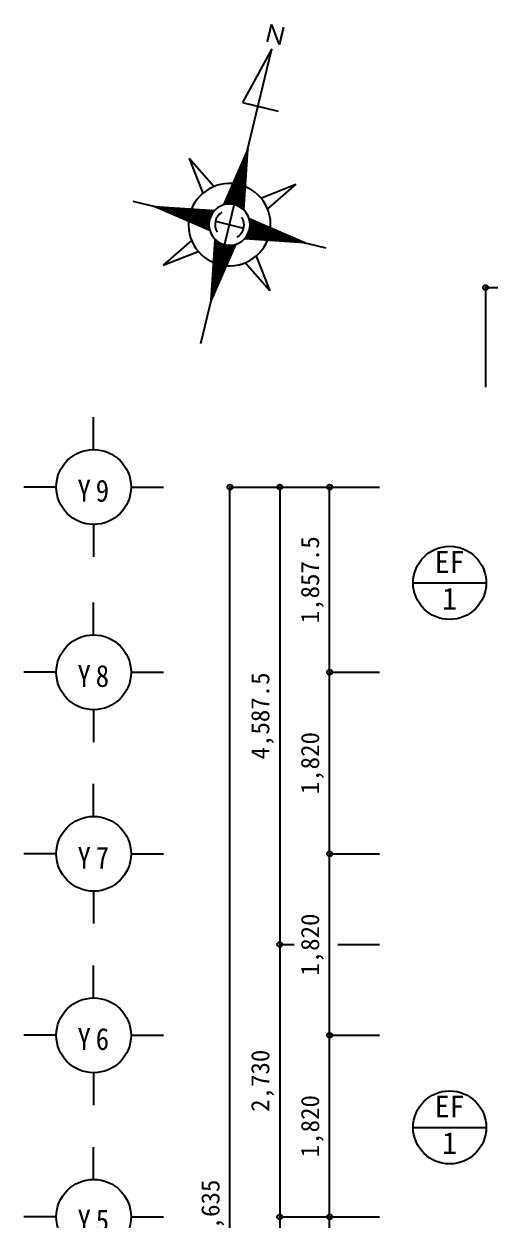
# Model space of a CAD drawing. Units: millimetres at full size, sheet at 1:100. Extents: x -40222 to 41440, y -29146 to 30741.
# Drawn here: x 4032 to 8710, y 15945 to 27938 of the extents above; entities that cross this region are included whole.
import ezdxf
from ezdxf.enums import TextEntityAlignment as Align

# ---------------------------------------------------------------- set-up
doc = ezdxf.new("R2010")
doc.units = ezdxf.units.MM
doc.header["$LTSCALE"] = 100
doc.header["$PDMODE"] = 32
doc.header["$PDSIZE"] = 50
for name, color, linetype in [('1-8', 7, 'Continuous'), ('1-B', 7, 'Continuous'), ('D-0', 4, 'Continuous')]:
    doc.layers.add(name, color=color, linetype=linetype)
doc.styles.add('ＭＳ ゴシック', font='')
doc.styles.get('ＭＳ ゴシック').set_extended_font_data('MS Gothic')

msp = doc.modelspace()

# ---------------------------------------------------------------- linework, layer by layer
at = {"layer": '1-8'}
for p, q in [((8664.5, 25294.8), (9574.5, 25294.8)), ((8664.5, 25294.8), (8664.5, 24294.8)), ((4731.6, 23669.8), (4731.6, 23994.8)), ((4356.6, 23294.8), (4031.6, 23294.8)), ((5106.6, 23294.8), (5431.6, 23294.8)), ((6099.5, 8659.8), (6099.5, 23294.8)), ((6099.5, 23294.8), (6599.5, 23294.8)), ((6599.5, 23294.8), (6599.5, 18707.3)), ((6599.5, 23294.8), (7099.5, 23294.8)), ((7099.5, 21437.3), (7099.5, 23294.8)), ((7099.5, 23294.8), (7599.5, 23294.8)), ((4731.6, 22919.8), (4731.6, 22594.8)), ((4731.6, 21812.3), (4731.6, 22137.3)), ((4356.6, 21437.3), (4031.6, 21437.3)), ((5106.6, 21437.3), (5431.6, 21437.3)), ((7099.5, 19617.3), (7099.5, 21437.3)), ((7099.5, 21437.3), (7599.5, 21437.3)), ((4731.6, 21062.3), (4731.6, 20737.3)), ((4731.6, 19992.3), (4731.6, 20317.3)), ((4356.6, 19617.3), (4031.6, 19617.3)), ((5106.6, 19617.3), (5431.6, 19617.3)), ((7099.5, 17797.3), (7099.5, 19617.3)), ((7099.5, 19617.3), (7599.5, 19617.3)), ((4731.6, 19242.3), (4731.6, 18917.3)), ((6599.5, 18707.3), (6742.2, 18707.3)), ((6599.5, 18707.3), (6599.5, 15977.3)), ((7183.7, 18707.3), (7599.5, 18707.3)), ((4731.6, 18172.3), (4731.6, 18497.3)), ((4356.6, 17797.3), (4031.6, 17797.3)), ((5106.6, 17797.3), (5431.6, 17797.3)), ((7099.5, 15977.3), (7099.5, 17797.3)), ((7099.5, 17797.3), (7599.5, 17797.3)), ((4731.6, 17422.3), (4731.6, 17097.3)), ((4731.6, 16352.3), (4731.6, 16677.3)), ((4356.6, 15977.3), (4031.6, 15977.3)), ((5106.6, 15977.3), (5431.6, 15977.3)), ((6599.5, 15977.3), (6599.5, 8659.8)), ((6599.5, 15977.3), (7099.5, 15977.3)), ((7099.5, 14157.3), (7099.5, 15977.3)), ((7099.5, 15977.3), (7599.5, 15977.3))]:
    msp.add_line(p, q, dxfattribs=at)
for centre in [(4731.6, 23294.8), (4731.6, 21437.3), (4731.6, 19617.3), (4731.6, 17797.3), (4731.6, 15977.3)]:
    msp.add_circle(centre, 375, dxfattribs=at)
at = {"layer": '1-8', "color": 2}
for p in [(8664.5, 25294.8), (6099.5, 23294.8), (6599.5, 23294.8), (7099.5, 23294.8), (7099.5, 21437.3), (7099.5, 19617.3), (6599.5, 18707.3), (7099.5, 17797.3), (6599.5, 15977.3), (7099.5, 15977.3)]:
    msp.add_point(p, dxfattribs=at)
at = {"layer": '1-B'}
for p, q in [((7937.8, 22333.8), (8671.1, 22333.8)), ((7937.8, 16874.2), (8671.1, 16874.2))]:
    msp.add_line(p, q, dxfattribs=at)
for centre in [(8304.5, 22333.8), (8304.5, 16874.2)]:
    msp.add_circle(centre, 366.7, dxfattribs=at)
at = {"layer": 'D-0'}
for p, q in [((5807.7, 24735.2), (6521.1, 27689.1)), ((6521.1, 27689.1), (6226.8, 27148.8)), ((6226.8, 27148.8), (6584.3, 27062.5)), ((6277.9, 26682.1), (6036.1, 26123.2)), ((6238, 26074.4), (6277.9, 26682.1)), ((6272.9, 26606), (6256.6, 26632.8)), ((6261.9, 26645), (6274.2, 26624.9)), ((6267.2, 26657.3), (6275.4, 26643.8)), ((6272.5, 26669.5), (6276.7, 26662.6)), ((6277.8, 26681.7), (6277.9, 26681.5)), ((5689.3, 26589.7), (5827.8, 26240)), ((5937.3, 26306.8), (5689.3, 26589.7)), ((6260.6, 26417.5), (6203.7, 26510.6)), ((6209, 26522.8), (6261.8, 26436.4)), ((6263, 26455.2), (6214.3, 26535)), ((6219.6, 26547.2), (6264.3, 26474.1)), ((6265.5, 26492.9), (6224.9, 26559.5)), ((6230.2, 26571.7), (6266.7, 26511.8)), ((6268, 26530.6), (6235.4, 26583.9)), ((6240.7, 26596.1), (6269.2, 26549.5)), ((6270.5, 26568.4), (6246, 26608.4)), ((6251.3, 26620.6), (6271.7, 26587.2)), ((6248.2, 26229), (6150.8, 26388.3)), ((6156.1, 26400.5), (6249.4, 26247.8)), ((6250.6, 26266.7), (6161.4, 26412.8)), ((6166.7, 26425), (6251.9, 26285.5)), ((6253.1, 26304.4), (6172, 26437.2)), ((6177.3, 26449.4), (6254.4, 26323.2)), ((6255.6, 26342.1), (6182.5, 26461.7)), ((6187.8, 26473.9), (6256.8, 26360.9)), ((6258.1, 26379.8), (6193.1, 26486.1)), ((6198.4, 26498.3), (6259.3, 26398.7)), ((6196, 26105.5), (6097.9, 26266.1)), ((6103.2, 26278.3), (6217, 26092)), ((6108.5, 26290.5), (6238.3, 26078.1)), ((6239.5, 26097), (6113.8, 26302.8)), ((6240.7, 26115.8), (6119.1, 26315)), ((6124.4, 26327.2), (6242, 26134.7)), ((6243.2, 26153.5), (6129.7, 26339.4)), ((6134.9, 26351.6), (6244.5, 26172.4)), ((6245.7, 26191.2), (6140.2, 26363.9)), ((6145.5, 26376.1), (6246.9, 26210.1)), ((6409.7, 26192.8), (6759.5, 26331.2)), ((6759.5, 26331.2), (6476.6, 26083.2)), ((5894.5, 25973.9), (5127.1, 26159.2)), ((6050.3, 26156.1), (6066.4, 26129.8)), ((6078.3, 26131.1), (6055.6, 26168.3)), ((6060.9, 26180.5), (6090.7, 26131.8)), ((6103.5, 26131.6), (6066.2, 26192.7)), ((6071.5, 26205), (6116.9, 26130.7)), ((6130.8, 26128.7), (6076.8, 26217.2)), ((6082, 26229.4), (6145.5, 26125.6)), ((6161, 26121), (6087.3, 26241.6)), ((6092.6, 26253.9), (6177.7, 26114.6)), ((5339.7, 26107.6), (5340, 26108.1)), ((5350, 26103.2), (5353.1, 26107.2)), ((5366.2, 26106.3), (5360.3, 26098.7)), ((5370.6, 26094.2), (5379.4, 26105.5)), ((5392.5, 26104.6), (5380.9, 26089.8)), ((5391.3, 26085.3), (5405.6, 26103.8)), ((5418.7, 26102.9), (5401.6, 26080.8)), ((5411.9, 26076.4), (5431.8, 26102)), ((5444.9, 26101.2), (5422.2, 26071.9)), ((5432.5, 26067.4), (5458.1, 26100.3)), ((5471.2, 26099.5), (5442.8, 26063)), ((5453.2, 26058.5), (5484.3, 26098.6)), ((5497.4, 26097.7), (5463.5, 26054)), ((5473.8, 26049.6), (5510.5, 26096.9)), ((5523.7, 26096), (5484.1, 26045.1)), ((5494.4, 26040.7), (5536.8, 26095.1)), ((5549.9, 26094.3), (5504.8, 26036.2)), ((5515.1, 26031.7), (5563, 26093.4)), ((5576.1, 26092.5), (5525.4, 26027.3)), ((5535.7, 26022.8), (5589.2, 26091.7)), ((5602.4, 26090.8), (5546, 26018.3)), ((5556.3, 26013.9), (5615.5, 26090)), ((5628.6, 26089.1), (5566.7, 26009.4)), ((5577, 26005), (5641.7, 26088.2)), ((5654.8, 26087.4), (5587.3, 26000.5)), ((5597.6, 25996), (5668, 26086.5)), ((5681.1, 26085.7), (5607.9, 25991.6)), ((5618.2, 25987.1), (5694.2, 26084.8)), ((5707.3, 26083.9), (5628.6, 25982.6)), ((5638.9, 25978.2), (5720.4, 26083.1)), ((5733.5, 26082.2), (5649.2, 25973.7)), ((5659.5, 25969.2), (5746.7, 26081.4)), ((5759.8, 26080.5), (5669.8, 25964.8)), ((5680.2, 25960.3), (5772.9, 26079.6)), ((5786, 26078.8), (5690.5, 25955.8)), ((5700.8, 25951.4), (5799.1, 26077.9)), ((5812.3, 26077), (5711.1, 25946.9)), ((5721.4, 25942.4), (5825.4, 26076.2)), ((5838.5, 26075.3), (5731.8, 25938)), ((5742.1, 25933.5), (5851.6, 26074.5)), ((5864.7, 26073.6), (5752.4, 25929.1)), ((5762.7, 25924.6), (5877.8, 26072.7)), ((5891, 26071.9), (5773, 25920.1)), ((5783.3, 25915.7), (5904.1, 26071)), ((5917.2, 26070.2), (5793.7, 25911.2)), ((5804, 25906.7), (5930.3, 26069.3)), ((5943.4, 26068.4), (5814.3, 25902.3)), ((6039.7, 26131.6), (6043.6, 26125.3)), ((6054.8, 26127.8), (6045, 26143.8)), ((5824.6, 25897.8), (5901.5, 25996.7)), ((5893.3, 25968.4), (5834.9, 25893.3)), ((5845.2, 25888.9), (5889.8, 25946.2)), ((5888.8, 25927.1), (5855.6, 25884.4)), ((5865.9, 25879.9), (5889.3, 25910.1)), ((5953.5, 25959.6), (6236.8, 25891.2)), ((6258.2, 25781.6), (6385, 25944.7)), ((6374.6, 25949.1), (6264.8, 25807.8)), ((6271.4, 25780.8), (6395.3, 25940.2)), ((6405.6, 25935.7), (6284.5, 25779.9)), ((6364.3, 25953.6), (6290.4, 25858.5)), ((6851.9, 25742.6), (6292.9, 25984.5)), ((6302.4, 25980.4), (6296.2, 25972.3)), ((6297.6, 25779), (6415.9, 25931.3)), ((6297.7, 25885.6), (6354, 25958.1)), ((6299, 25958.2), (6312.7, 25975.9)), ((6323.1, 25971.5), (6300.8, 25942.9)), ((6343.7, 25962.5), (6300.8, 25907.3)), ((6301.6, 25926.1), (6333.4, 25967)), ((6426.2, 25926.8), (6310.7, 25778.2)), ((6323.8, 25777.3), (6436.6, 25922.3)), ((6446.9, 25917.9), (6337, 25776.4)), ((6350.1, 25775.6), (6457.2, 25913.4)), ((6467.5, 25908.9), (6363.2, 25774.7)), ((5891.1, 25894.6), (5876.2, 25875.5)), ((5886.5, 25871), (5893.7, 25880.3)), ((5897.2, 25867), (5896.8, 25866.5)), ((6245.1, 25782.5), (6251, 25790.1)), ((6295.8, 25876.9), (7063.2, 25691.6)), ((6376.3, 25773.9), (6477.8, 25904.5)), ((6488.1, 25900), (6389.4, 25773)), ((6402.5, 25772.1), (6498.5, 25895.6)), ((6508.8, 25891.1), (6415.7, 25771.3)), ((6428.8, 25770.4), (6519.1, 25886.6)), ((6529.4, 25882.2), (6441.9, 25769.6)), ((6455, 25768.7), (6539.7, 25877.7)), ((6550.1, 25873.2), (6468.1, 25767.8)), ((6481.3, 25767), (6560.4, 25868.8)), ((6570.7, 25864.3), (6494.4, 25766.1)), ((6507.5, 25765.3), (6581, 25859.8)), ((6591.3, 25855.4), (6520.6, 25764.4)), ((6533.7, 25763.5), (6601.6, 25850.9)), ((6612, 25846.4), (6546.8, 25762.7)), ((6560, 25761.8), (6622.3, 25842)), ((6632.6, 25837.5), (6573.1, 25760.9)), ((6586.2, 25760.1), (6642.9, 25833.1)), ((6653.2, 25828.6), (6599.3, 25759.2)), ((6612.4, 25758.4), (6663.6, 25824.1)), ((6673.9, 25819.7), (6625.5, 25757.5)), ((6638.7, 25756.6), (6684.2, 25815.2)), ((6694.5, 25810.7), (6651.8, 25755.8)), ((6664.9, 25754.9), (6704.8, 25806.3)), ((6715.1, 25801.8), (6678, 25754)), ((6691.1, 25753.2), (6725.4, 25797.3)), ((6735.8, 25792.9), (6704.3, 25752.3)), ((6717.4, 25751.5), (6746.1, 25788.4)), ((5713.7, 25767.5), (5430.8, 25519.5)), ((5912.4, 25168.7), (5952.3, 25776.4)), ((6154.3, 25727.6), (5912.4, 25168.7)), ((6055.7, 25499.9), (5946, 25679.5)), ((5947.2, 25698.4), (6061, 25512.1)), ((6066.3, 25524.3), (5948.4, 25717.2)), ((5949.7, 25736.1), (6071.6, 25536.5)), ((6076.9, 25548.8), (5950.9, 25754.9)), ((5952.2, 25773.8), (6082.2, 25561)), ((6087.4, 25573.2), (5974.7, 25757.8)), ((6092.7, 25585.4), (5995.5, 25744.7)), ((6013.7, 25735.8), (6098, 25597.7)), ((6103.3, 25609.9), (6030.3, 25729.5)), ((6045.8, 25725), (6108.6, 25622.1)), ((6113.9, 25634.3), (6060.4, 25721.9)), ((6074.3, 25720), (6119.2, 25646.6)), ((6124.5, 25658.8), (6087.6, 25719.1)), ((6100.4, 25719.1), (6129.8, 25671)), ((6135.1, 25683.2), (6112.8, 25719.7)), ((6124.7, 25721.1), (6140.3, 25695.5)), ((6145.6, 25707.7), (6136.2, 25723.1)), ((6147.4, 25725.7), (6150.9, 25719.9)), ((6851.9, 25742.6), (6244.2, 25782.5)), ((6756.4, 25784), (6730.5, 25750.6)), ((6743.6, 25749.7), (6766.7, 25779.5)), ((6777, 25775), (6756.7, 25748.9)), ((6769.9, 25748), (6787.4, 25770.6)), ((6797.7, 25766.1), (6783, 25747.2)), ((6796.1, 25746.3), (6808, 25761.6)), ((6818.3, 25757.2), (6809.2, 25745.4)), ((6822.3, 25744.6), (6828.6, 25752.7)), ((6839, 25748.2), (6835.4, 25743.7)), ((6848.6, 25742.8), (6849.3, 25743.8)), ((5430.8, 25519.5), (5780.6, 25658)), ((5937.3, 25547.5), (6018.7, 25414.3)), ((6024, 25426.5), (5938.5, 25566.4)), ((5939.8, 25585.3), (6029.3, 25438.8)), ((6034.6, 25451), (5941, 25604.1)), ((5942.2, 25623), (6039.8, 25463.2)), ((6045.1, 25475.4), (5943.5, 25641.8)), ((5944.7, 25660.7), (6050.4, 25487.6)), ((6362.5, 25610.8), (6501, 25261.1)), ((5929.9, 25434.4), (5986.9, 25340.9)), ((5992.2, 25353.2), (5931.1, 25453.3)), ((5932.3, 25472.1), (5997.5, 25365.4)), ((6002.8, 25377.6), (5933.6, 25491)), ((5934.8, 25509.8), (6008.1, 25389.8)), ((6013.4, 25402.1), (5936, 25528.7)), ((6501, 25261.1), (6253, 25543.9)), ((5922.4, 25321.3), (5955.2, 25267.6)), ((5960.5, 25279.8), (5923.7, 25340.1)), ((5924.9, 25359), (5965.8, 25292.1)), ((5971.1, 25304.3), (5926.1, 25377.8)), ((5927.4, 25396.7), (5976.4, 25316.5)), ((5981.6, 25328.7), (5928.6, 25415.6)), ((5918.2, 25182), (5913.7, 25189.3)), ((5915, 25208.2), (5923.5, 25194.3)), ((5928.8, 25206.5), (5916.2, 25227)), ((5917.5, 25245.9), (5934.1, 25218.7)), ((5939.3, 25230.9), (5918.7, 25264.7)), ((5920, 25283.6), (5944.6, 25243.2)), ((5949.9, 25255.4), (5921.2, 25302.4)), ((5912.5, 25170.4), (5912.9, 25169.8))]:
    msp.add_line(p, q, dxfattribs=at)
msp.add_lwpolyline([(5897.4, 25866.3), (5338.4, 26108.2), (5946.2, 26068.2)], dxfattribs=at)
for radius, start, end in [(412.8, 1.2882, 1.2879), (206.4, 1.28816, 1.28785), (145.8, 121.42169, 211.42021), (145.8, 301.42169, 31.42315)]:
    msp.add_arc((6095.2, 25925.4), radius, start, end, dxfattribs=at)

# ---------------------------------------------------------------- texts
at = {"layer": '1-8', "color": 4, "style": 'ＭＳ ゴシック'}
for s, p in [('1,857.5', (7049.5, 21928.5)), ('4,587.5', (6549.5, 20563.5)), ('1,820', (7049.5, 20214.8)), ('1,820', (7049.5, 18394.8)), ('2,730', (6549.5, 17029.8)), ('1,820', (7049.5, 16574.8)), ('14,635', (6049.5, 15602.3))]:
    msp.add_text(s, height=183.3, rotation=90, dxfattribs=at).set_placement(p, align=Align.BOTTOM_LEFT)
at = {"layer": '1-8', "char_height": 219.9, "attachment_point": 7, "style": 'ＭＳ ゴシック'}
for s, insert in [('\\T1.36;\\W0.9;Y9', (4569.1, 23144.8)), ('\\T1.36;\\W0.9;Y8', (4569.1, 21287.3)), ('\\T1.36;\\W0.9;Y7', (4569.1, 19467.3)), ('\\T1.36;\\W0.9;Y6', (4569.1, 17647.3)), ('\\T1.36;\\W0.9;Y5', (4569.1, 15827.3))]:
    msp.add_mtext(s, dxfattribs=dict(at, insert=insert))
at = {"layer": '1-B', "style": 'ＭＳ ゴシック'}
for s, p in [('EF', (8154.5, 22367.1)), ('1', (8229.5, 22000.5)), ('EF', (8154.5, 16907.5)), ('1', (8229.5, 16540.9))]:
    msp.add_text(s, height=219.9, dxfattribs=at).set_placement(p, align=Align.BOTTOM_LEFT)
at = {"layer": 'D-0', "color": 2, "style": 'ＭＳ ゴシック'}
msp.add_text('Ｎ', height=183.3, rotation=346.422, dxfattribs=at).set_placement((6399.6, 27718.4), align=Align.BOTTOM_LEFT)

doc.saveas('drawing.dxf')
